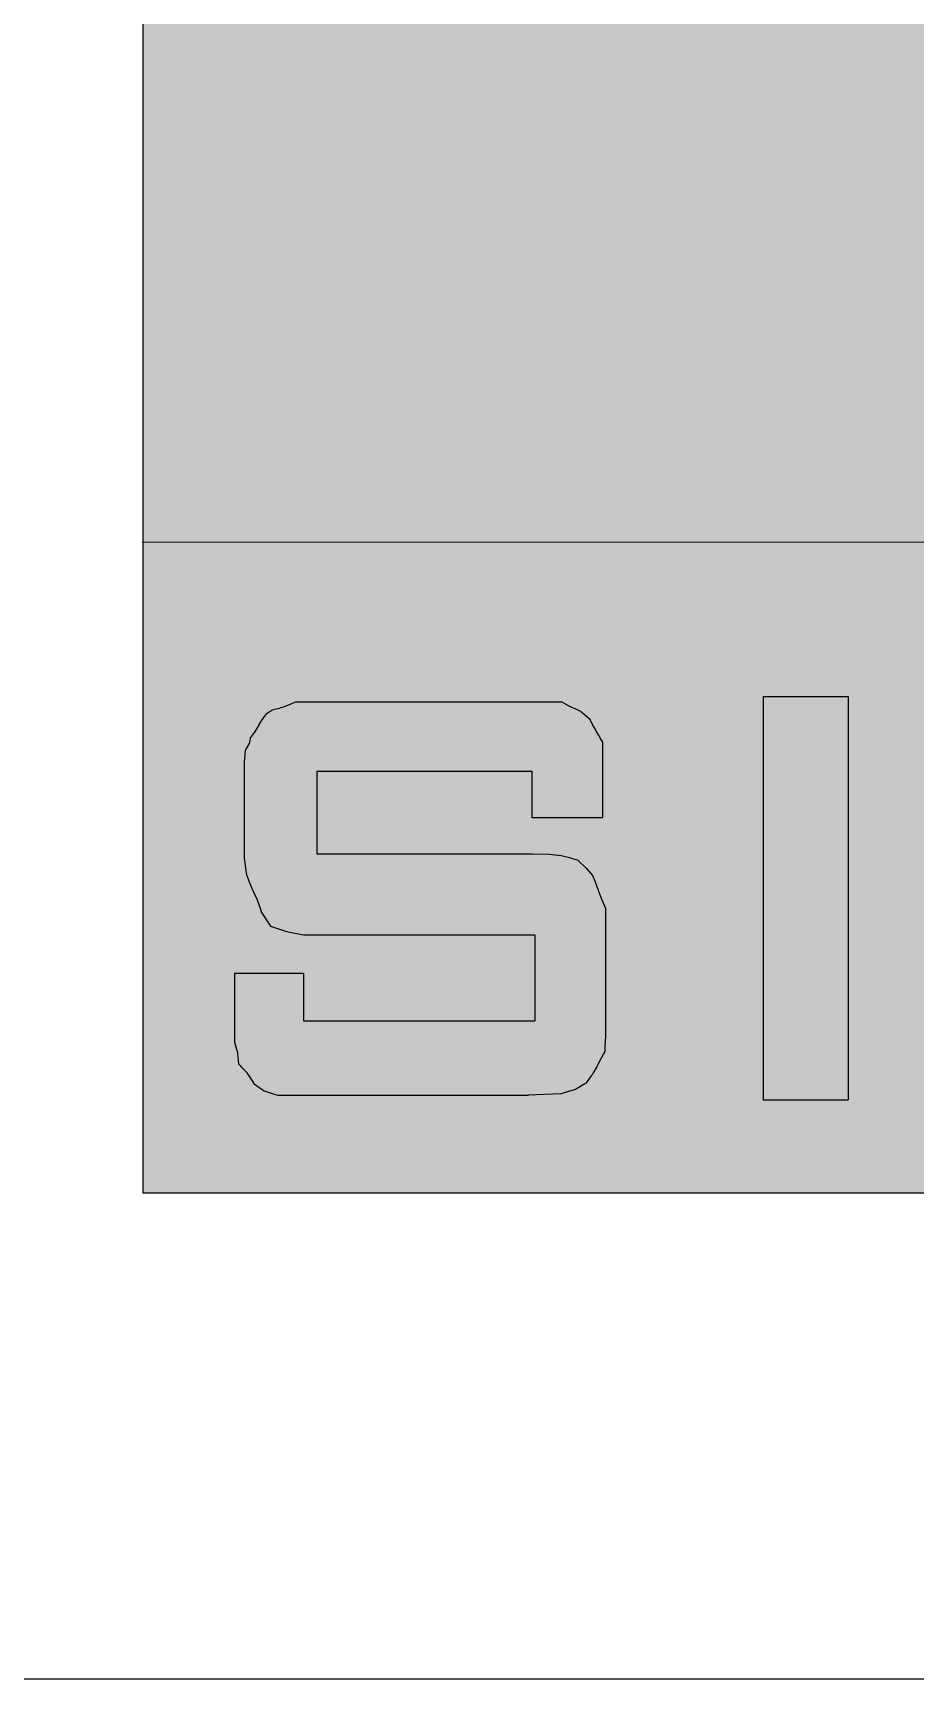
# Model space of a CAD drawing. Extents: x 0 to 420, y 0 to 297.
# Drawn here: x 283.44 to 290.57, y 0 to 13.31 of the extents above; entities that cross this region are included whole.
import ezdxf

# ---------------------------------------------------------------- set-up
doc = ezdxf.new("R2010")
doc.units = 0
doc.linetypes.add('CONTIN', pattern=[0])
doc.layers.get('0').update_dxf_attribs({"linetype": 'CONTIN'})
for name, color, linetype in [('1', 7, 'CONTIN'), ('2', 7, 'CONTIN'), ('22', 7, 'CONTIN')]:
    doc.layers.add(name, color=color, linetype=linetype)

# ---------------------------------------------------------------- blocks, each defined once
blk = doc.blocks.new('CZEBORDR')
at = {"layer": '22'}
blk.add_line((420, 0), (0, 0), dxfattribs=at)
blk = doc.blocks.new('LOGO')
at = {"color": 156, "linetype": 'CONTINUOUS'}
for p, q in [((-135.675, 13.674), (-135.675, 9.195)), ((-111.768, 9.195), (-135.675, 9.192)), ((-135.675, 9.192), (-135.675, 9.195)), ((-134.539, 7.86), (-134.559, 7.853)), ((-134.49, 7.879), (-134.539, 7.86)), ((-134.485, 7.881), (-134.49, 7.879)), ((-134.434, 7.901), (-134.485, 7.881)), ((-134.434, 7.901), (-132.286, 7.901)), ((-132.286, 7.901), (-132.248, 7.881)), ((-132.248, 7.881), (-132.245, 7.879)), ((-132.245, 7.879), (-132.208, 7.86)), ((-132.208, 7.86), (-132.192, 7.853)), ((-130.656, 7.946), (-129.969, 7.946)), ((-130.656, 7.946), (-130.656, 7.942)), ((-130.656, 7.942), (-130.656, 7.94)), ((-130.656, 7.94), (-130.656, 7.935)), ((-130.656, 7.935), (-130.656, 7.932)), ((-130.656, 7.932), (-130.656, 7.926)), ((-130.656, 7.926), (-130.656, 7.92)), ((-130.656, 7.92), (-130.656, 7.911)), ((-130.656, 7.911), (-130.656, 7.91)), ((-130.656, 7.91), (-130.656, 7.904)), ((-130.656, 7.904), (-130.656, 7.901)), ((-130.656, 7.901), (-130.656, 7.881)), ((-130.656, 7.881), (-130.656, 7.879)), ((-130.656, 7.879), (-130.656, 7.86)), ((-130.656, 7.86), (-130.656, 7.853)), ((-129.969, 7.946), (-129.969, 7.942)), ((-129.969, 7.942), (-129.969, 7.94)), ((-129.969, 7.94), (-129.969, 7.935)), ((-129.969, 7.935), (-129.969, 7.932)), ((-129.969, 7.932), (-129.969, 7.926)), ((-129.969, 7.926), (-129.969, 7.92)), ((-129.969, 7.92), (-129.969, 7.911)), ((-129.969, 7.911), (-129.969, 7.91)), ((-129.969, 7.91), (-129.969, 7.904)), ((-129.969, 7.904), (-129.969, 7.901)), ((-129.969, 7.901), (-129.969, 7.881)), ((-129.969, 7.881), (-129.969, 7.879)), ((-129.969, 7.879), (-129.969, 7.86)), ((-129.969, 7.86), (-129.969, 7.853)), ((-134.716, 7.75), (-134.735, 7.718)), ((-134.714, 7.753), (-134.716, 7.75)), ((-134.704, 7.767), (-134.714, 7.753)), ((-134.692, 7.783), (-134.704, 7.767)), ((-134.68, 7.799), (-134.692, 7.783)), ((-134.657, 7.815), (-134.68, 7.799)), ((-134.639, 7.827), (-134.657, 7.815)), ((-134.631, 7.833), (-134.639, 7.827)), ((-134.629, 7.834), (-134.631, 7.833)), ((-134.571, 7.848), (-134.629, 7.834)), ((-134.559, 7.853), (-134.571, 7.848)), ((-132.192, 7.853), (-132.181, 7.848)), ((-132.181, 7.848), (-132.15, 7.834)), ((-132.15, 7.834), (-132.147, 7.833)), ((-132.147, 7.833), (-132.135, 7.827)), ((-132.135, 7.827), (-132.12, 7.815)), ((-132.12, 7.815), (-132.102, 7.799)), ((-132.102, 7.799), (-132.082, 7.783)), ((-132.082, 7.783), (-132.063, 7.767)), ((-132.063, 7.767), (-132.056, 7.753)), ((-132.056, 7.753), (-132.054, 7.75)), ((-132.054, 7.75), (-132.038, 7.718)), ((-130.656, 7.853), (-130.656, 7.848)), ((-130.656, 7.848), (-130.656, 7.834)), ((-130.656, 7.834), (-130.656, 7.833)), ((-130.656, 7.833), (-130.656, 7.827)), ((-130.656, 7.827), (-130.656, 7.815)), ((-130.656, 7.815), (-130.656, 7.799)), ((-130.656, 7.799), (-130.656, 7.783)), ((-130.656, 7.783), (-130.656, 7.767)), ((-130.656, 7.767), (-130.656, 7.753)), ((-130.656, 7.753), (-130.656, 7.75)), ((-130.656, 7.75), (-130.656, 7.718)), ((-129.969, 7.853), (-129.969, 7.848)), ((-129.969, 7.848), (-129.969, 7.834)), ((-129.969, 7.834), (-129.969, 7.833)), ((-129.969, 7.833), (-129.969, 7.827)), ((-129.969, 7.827), (-129.969, 7.815)), ((-129.969, 7.815), (-129.969, 7.799)), ((-129.969, 7.799), (-129.969, 7.783)), ((-129.969, 7.783), (-129.969, 7.767)), ((-129.969, 7.767), (-129.969, 7.753)), ((-129.969, 7.753), (-129.969, 7.75)), ((-129.969, 7.75), (-129.969, 7.718)), ((-134.81, 7.591), (-134.812, 7.577)), ((-134.807, 7.607), (-134.81, 7.591)), ((-134.803, 7.614), (-134.807, 7.607)), ((-134.772, 7.658), (-134.803, 7.614)), ((-134.764, 7.671), (-134.772, 7.658)), ((-134.749, 7.693), (-134.764, 7.671)), ((-134.737, 7.713), (-134.749, 7.693)), ((-134.735, 7.718), (-134.737, 7.713)), ((-132.038, 7.718), (-132.036, 7.713)), ((-132.036, 7.713), (-132.024, 7.693)), ((-132.024, 7.693), (-132.011, 7.671)), ((-132.011, 7.671), (-132.004, 7.658)), ((-132.004, 7.658), (-131.978, 7.614)), ((-131.978, 7.614), (-131.974, 7.607)), ((-131.974, 7.607), (-131.965, 7.591)), ((-131.965, 7.591), (-131.957, 7.577)), ((-130.656, 7.718), (-130.656, 7.713)), ((-130.656, 7.713), (-130.656, 7.693)), ((-130.656, 7.693), (-130.656, 7.671)), ((-130.656, 7.671), (-130.656, 7.658)), ((-130.656, 7.658), (-130.656, 7.614)), ((-130.656, 7.614), (-130.656, 7.607)), ((-130.656, 7.607), (-130.656, 7.591)), ((-130.656, 7.591), (-130.656, 7.577)), ((-129.969, 7.718), (-129.969, 7.713)), ((-129.969, 7.713), (-129.969, 7.693)), ((-129.969, 7.693), (-129.969, 7.671)), ((-129.969, 7.671), (-129.969, 7.658)), ((-129.969, 7.658), (-129.969, 7.614)), ((-129.969, 7.614), (-129.969, 7.607)), ((-129.969, 7.607), (-129.969, 7.591)), ((-129.969, 7.591), (-129.969, 7.577)), ((-134.849, 7.476), (-134.852, 7.44)), ((-134.846, 7.508), (-134.849, 7.476)), ((-134.832, 7.533), (-134.846, 7.508)), ((-134.814, 7.566), (-134.832, 7.533)), ((-134.812, 7.577), (-134.814, 7.566)), ((-131.957, 7.577), (-131.957, 7.566)), ((-131.957, 7.566), (-131.957, 7.533)), ((-131.957, 7.533), (-131.957, 7.508)), ((-131.957, 7.508), (-131.957, 7.476)), ((-131.957, 7.476), (-131.957, 7.44)), ((-130.656, 7.577), (-130.656, 7.566)), ((-130.656, 7.566), (-130.656, 7.533)), ((-130.656, 7.533), (-130.656, 7.508)), ((-130.656, 7.508), (-130.656, 7.476)), ((-130.656, 7.476), (-130.656, 7.44)), ((-129.969, 7.577), (-129.969, 7.566)), ((-129.969, 7.566), (-129.969, 7.533)), ((-129.969, 7.533), (-129.969, 7.508)), ((-129.969, 7.508), (-129.969, 7.476)), ((-129.969, 7.476), (-129.969, 7.44)), ((-134.852, 7.44), (-134.854, 7.424)), ((-134.854, 7.424), (-134.854, 7.343)), ((-134.854, 7.343), (-134.854, 7.298)), ((-134.267, 7.343), (-132.528, 7.343)), ((-134.267, 7.343), (-134.267, 7.298)), ((-132.528, 7.343), (-132.528, 7.298)), ((-131.957, 7.44), (-131.957, 7.424)), ((-131.957, 7.424), (-131.957, 7.343)), ((-131.957, 7.343), (-131.957, 7.298)), ((-130.656, 7.44), (-130.656, 7.424)), ((-130.656, 7.424), (-130.656, 7.343)), ((-130.656, 7.343), (-130.656, 7.298)), ((-129.969, 7.44), (-129.969, 7.424)), ((-129.969, 7.424), (-129.969, 7.343)), ((-129.969, 7.343), (-129.969, 7.298)), ((-134.854, 7.298), (-134.854, 6.967)), ((-134.267, 7.298), (-134.267, 6.967)), ((-132.528, 7.298), (-132.528, 6.967)), ((-131.957, 7.298), (-131.957, 6.967)), ((-130.656, 7.298), (-130.656, 6.967)), ((-129.969, 7.298), (-129.969, 6.967)), ((-134.854, 6.967), (-134.854, 6.673)), ((-134.267, 6.967), (-134.267, 6.673)), ((-132.528, 6.967), (-131.957, 6.967)), ((-130.656, 6.967), (-130.656, 6.673)), ((-129.969, 6.967), (-129.969, 6.673)), ((-134.854, 6.673), (-134.854, 6.67)), ((-134.854, 6.67), (-134.854, 6.661)), ((-134.854, 6.661), (-134.854, 6.645)), ((-134.267, 6.673), (-132.522, 6.673)), ((-132.522, 6.673), (-132.388, 6.67)), ((-132.388, 6.67), (-132.29, 6.661)), ((-132.29, 6.661), (-132.234, 6.645)), ((-130.656, 6.673), (-130.656, 6.67)), ((-130.656, 6.67), (-130.656, 6.661)), ((-130.656, 6.661), (-130.656, 6.645)), ((-129.969, 6.673), (-129.969, 6.67)), ((-129.969, 6.67), (-129.969, 6.661)), ((-129.969, 6.661), (-129.969, 6.645)), ((-134.854, 6.645), (-134.854, 6.637)), ((-134.854, 6.637), (-134.852, 6.623)), ((-134.852, 6.623), (-134.844, 6.557)), ((-134.844, 6.557), (-134.839, 6.516)), ((-132.234, 6.645), (-132.206, 6.637)), ((-132.206, 6.637), (-132.156, 6.623)), ((-132.156, 6.623), (-132.089, 6.557)), ((-132.089, 6.557), (-132.052, 6.516)), ((-130.656, 6.645), (-130.656, 6.637)), ((-130.656, 6.637), (-130.656, 6.623)), ((-130.656, 6.623), (-130.656, 6.557)), ((-130.656, 6.557), (-130.656, 6.516)), ((-129.969, 6.645), (-129.969, 6.637)), ((-129.969, 6.637), (-129.969, 6.623)), ((-129.969, 6.623), (-129.969, 6.557)), ((-129.969, 6.557), (-129.969, 6.516)), ((-134.839, 6.516), (-134.833, 6.499)), ((-134.833, 6.499), (-134.808, 6.432)), ((-134.808, 6.432), (-134.802, 6.414)), ((-134.802, 6.414), (-134.787, 6.383)), ((-132.052, 6.516), (-132.037, 6.499)), ((-132.037, 6.499), (-132.011, 6.432)), ((-132.011, 6.432), (-132.004, 6.414)), ((-132.004, 6.414), (-131.992, 6.383)), ((-130.656, 6.516), (-130.656, 6.499)), ((-130.656, 6.499), (-130.656, 6.432)), ((-130.656, 6.432), (-130.656, 6.414)), ((-130.656, 6.414), (-130.656, 6.383)), ((-129.969, 6.516), (-129.969, 6.499)), ((-129.969, 6.499), (-129.969, 6.432)), ((-129.969, 6.432), (-129.969, 6.414)), ((-129.969, 6.414), (-129.969, 6.383)), ((-134.787, 6.383), (-134.782, 6.371)), ((-134.782, 6.371), (-134.749, 6.301)), ((-134.749, 6.301), (-134.726, 6.233)), ((-131.992, 6.383), (-131.988, 6.371)), ((-131.988, 6.371), (-131.96, 6.301)), ((-131.96, 6.301), (-131.932, 6.233)), ((-130.656, 6.383), (-130.656, 6.371)), ((-130.656, 6.371), (-130.656, 6.301)), ((-130.656, 6.301), (-130.656, 6.233)), ((-129.969, 6.383), (-129.969, 6.371)), ((-129.969, 6.371), (-129.969, 6.301)), ((-129.969, 6.301), (-129.969, 6.233)), ((-134.726, 6.233), (-134.715, 6.199)), ((-134.715, 6.199), (-134.642, 6.089)), ((-131.932, 6.233), (-131.932, 6.199)), ((-131.932, 6.199), (-131.932, 6.089)), ((-130.656, 6.233), (-130.656, 6.199)), ((-130.656, 6.199), (-130.656, 6.089)), ((-129.969, 6.233), (-129.969, 6.199)), ((-129.969, 6.199), (-129.969, 6.089)), ((-134.642, 6.089), (-134.511, 6.045)), ((-134.511, 6.045), (-134.375, 6.019)), ((-134.375, 6.019), (-134.27, 6.019)), ((-134.27, 6.019), (-132.502, 6.019)), ((-132.502, 6.019), (-132.502, 6.014)), ((-132.502, 6.014), (-132.502, 5.707)), ((-131.932, 6.089), (-131.932, 6.045)), ((-131.932, 6.045), (-131.932, 6.019)), ((-131.932, 6.019), (-131.932, 6.014)), ((-131.932, 6.014), (-131.932, 5.707)), ((-130.656, 6.089), (-130.656, 6.045)), ((-130.656, 6.045), (-130.656, 6.019)), ((-130.656, 6.019), (-130.656, 6.014)), ((-130.656, 6.014), (-130.656, 5.707)), ((-129.969, 6.089), (-129.969, 6.045)), ((-129.969, 6.045), (-129.969, 6.019)), ((-129.969, 6.019), (-129.969, 6.014)), ((-129.969, 6.014), (-129.969, 5.707)), ((-134.932, 5.707), (-134.375, 5.707)), ((-134.932, 5.707), (-134.932, 5.66)), ((-134.932, 5.66), (-134.932, 5.324)), ((-134.375, 5.707), (-134.375, 5.66)), ((-134.375, 5.66), (-134.375, 5.324)), ((-132.502, 5.707), (-132.502, 5.66)), ((-132.502, 5.66), (-132.502, 5.324)), ((-131.932, 5.707), (-131.932, 5.66)), ((-131.932, 5.66), (-131.932, 5.324)), ((-130.656, 5.707), (-130.656, 5.66)), ((-130.656, 5.66), (-130.656, 5.324)), ((-129.969, 5.707), (-129.969, 5.66)), ((-129.969, 5.66), (-129.969, 5.324)), ((-134.932, 5.324), (-134.932, 5.32)), ((-134.932, 5.32), (-134.932, 5.255)), ((-134.932, 5.255), (-134.932, 5.239)), ((-134.932, 5.239), (-134.932, 5.205)), ((-134.932, 5.205), (-134.932, 5.15)), ((-134.375, 5.324), (-132.502, 5.324)), ((-131.932, 5.205), (-131.935, 5.15)), ((-131.932, 5.324), (-131.932, 5.32)), ((-131.932, 5.32), (-131.932, 5.255)), ((-131.932, 5.255), (-131.932, 5.239)), ((-131.932, 5.239), (-131.932, 5.205)), ((-130.656, 5.324), (-130.656, 5.32)), ((-130.656, 5.32), (-130.656, 5.255)), ((-130.656, 5.255), (-130.656, 5.239)), ((-130.656, 5.239), (-130.656, 5.205)), ((-130.656, 5.205), (-130.656, 5.15)), ((-129.969, 5.324), (-129.969, 5.32)), ((-129.969, 5.32), (-129.969, 5.255)), ((-129.969, 5.255), (-129.969, 5.239)), ((-129.969, 5.239), (-129.969, 5.205)), ((-129.969, 5.205), (-129.969, 5.15)), ((-134.932, 5.15), (-134.921, 5.113)), ((-134.921, 5.113), (-134.91, 5.075)), ((-134.91, 5.075), (-134.909, 5.072)), ((-134.909, 5.072), (-134.909, 5.07)), ((-134.909, 5.07), (-134.908, 5.056)), ((-131.941, 5.07), (-131.948, 5.056)), ((-131.94, 5.072), (-131.941, 5.07)), ((-131.938, 5.075), (-131.94, 5.072)), ((-131.936, 5.113), (-131.938, 5.075)), ((-131.935, 5.15), (-131.936, 5.113)), ((-130.656, 5.15), (-130.656, 5.113)), ((-130.656, 5.113), (-130.656, 5.075)), ((-130.656, 5.075), (-130.656, 5.072)), ((-130.656, 5.072), (-130.656, 5.07)), ((-130.656, 5.07), (-130.656, 5.056)), ((-129.969, 5.15), (-129.969, 5.113)), ((-129.969, 5.113), (-129.969, 5.075)), ((-129.969, 5.075), (-129.969, 5.072)), ((-129.969, 5.072), (-129.969, 5.07)), ((-129.969, 5.07), (-129.969, 5.056)), ((-134.908, 5.056), (-134.9, 4.976)), ((-134.9, 4.976), (-134.89, 4.965)), ((-134.89, 4.965), (-134.885, 4.96)), ((-134.885, 4.96), (-134.878, 4.952)), ((-134.878, 4.952), (-134.831, 4.901)), ((-132.003, 4.952), (-132.032, 4.901)), ((-131.999, 4.96), (-132.003, 4.952)), ((-131.996, 4.965), (-131.999, 4.96)), ((-131.99, 4.976), (-131.996, 4.965)), ((-131.948, 5.056), (-131.99, 4.976)), ((-130.656, 5.056), (-130.656, 4.976)), ((-130.656, 4.976), (-130.656, 4.965)), ((-130.656, 4.965), (-130.656, 4.96)), ((-130.656, 4.96), (-130.656, 4.952)), ((-130.656, 4.952), (-130.656, 4.901)), ((-129.969, 5.056), (-129.969, 4.976)), ((-129.969, 4.976), (-129.969, 4.965)), ((-129.969, 4.965), (-129.969, 4.96)), ((-129.969, 4.96), (-129.969, 4.952)), ((-129.969, 4.952), (-129.969, 4.901)), ((-134.831, 4.901), (-134.829, 4.898)), ((-134.829, 4.898), (-134.821, 4.886)), ((-134.821, 4.886), (-134.816, 4.877)), ((-134.816, 4.877), (-134.78, 4.821)), ((-134.78, 4.821), (-134.779, 4.819)), ((-134.779, 4.819), (-134.776, 4.814)), ((-134.776, 4.814), (-134.774, 4.812)), ((-134.774, 4.812), (-134.71, 4.767)), ((-132.1, 4.812), (-132.173, 4.767)), ((-132.098, 4.814), (-132.1, 4.812)), ((-132.089, 4.819), (-132.098, 4.814)), ((-132.088, 4.821), (-132.089, 4.819)), ((-132.047, 4.877), (-132.088, 4.821)), ((-132.04, 4.886), (-132.047, 4.877)), ((-132.033, 4.898), (-132.04, 4.886)), ((-132.032, 4.901), (-132.033, 4.898)), ((-130.656, 4.901), (-130.656, 4.898)), ((-130.656, 4.898), (-130.656, 4.886)), ((-130.656, 4.886), (-130.656, 4.877)), ((-130.656, 4.877), (-130.656, 4.821)), ((-130.656, 4.821), (-130.656, 4.819)), ((-130.656, 4.819), (-130.656, 4.814)), ((-130.656, 4.814), (-130.656, 4.812)), ((-130.656, 4.812), (-130.656, 4.767)), ((-129.969, 4.901), (-129.969, 4.898)), ((-129.969, 4.898), (-129.969, 4.886)), ((-129.969, 4.886), (-129.969, 4.877)), ((-129.969, 4.877), (-129.969, 4.821)), ((-129.969, 4.821), (-129.969, 4.819)), ((-129.969, 4.819), (-129.969, 4.814)), ((-129.969, 4.814), (-129.969, 4.812)), ((-129.969, 4.812), (-129.969, 4.767)), ((-134.71, 4.767), (-134.699, 4.759)), ((-134.699, 4.759), (-134.694, 4.756)), ((-134.694, 4.756), (-134.635, 4.737)), ((-134.635, 4.737), (-134.619, 4.732)), ((-134.619, 4.732), (-134.581, 4.721)), ((-134.581, 4.721), (-134.404, 4.721)), ((-134.404, 4.721), (-132.554, 4.721)), ((-132.292, 4.732), (-132.554, 4.721)), ((-132.275, 4.737), (-132.292, 4.732)), ((-132.213, 4.756), (-132.275, 4.737)), ((-132.202, 4.759), (-132.213, 4.756)), ((-132.173, 4.767), (-132.202, 4.759)), ((-130.656, 4.767), (-130.656, 4.759)), ((-130.656, 4.759), (-130.656, 4.756)), ((-130.656, 4.756), (-130.656, 4.737)), ((-130.656, 4.737), (-130.656, 4.732)), ((-130.656, 4.732), (-130.656, 4.721)), ((-130.656, 4.721), (-130.656, 4.711)), ((-130.656, 4.711), (-130.656, 4.704)), ((-130.656, 4.704), (-130.656, 4.692)), ((-130.656, 4.692), (-130.656, 4.689)), ((-130.656, 4.689), (-130.656, 4.686)), ((-130.656, 4.686), (-130.656, 4.684)), ((-130.656, 4.684), (-129.969, 4.684)), ((-129.969, 4.767), (-129.969, 4.759)), ((-129.969, 4.759), (-129.969, 4.756)), ((-129.969, 4.756), (-129.969, 4.737)), ((-129.969, 4.737), (-129.969, 4.732)), ((-129.969, 4.732), (-129.969, 4.721)), ((-129.969, 4.721), (-129.969, 4.711)), ((-129.969, 4.711), (-129.969, 4.704)), ((-129.969, 4.704), (-129.969, 4.692)), ((-129.969, 4.692), (-129.969, 4.689)), ((-129.969, 4.689), (-129.969, 4.686)), ((-129.969, 4.686), (-129.969, 4.684))]:
    blk.add_line(p, q, dxfattribs=at)
at = {"color": 9, "linetype": 'CONTINUOUS'}
for p, q in [((-111.768, 9.195), (-135.675, 9.192)), ((-135.675, 9.192), (-135.675, 3.932)), ((-135.675, 3.932), (-111.768, 3.932))]:
    blk.add_line(p, q, dxfattribs=at)
at = {"linetype": 'CONTINUOUS'}
for p, q in [((0, 0), (-230.553, 0)), ((-109.256, 0), (-138.228, 0))]:
    blk.add_line(p, q, dxfattribs=at)
at = {"color": 156, "linetype": 'CONTINUOUS'}
for points in [[(-135.675, 13.674), (-135.675, 9.195), (-111.768, 9.195)], [(-134.539, 7.86), (-134.559, 7.853), (-132.192, 7.853)], [(-134.49, 7.879), (-134.539, 7.86), (-132.208, 7.86)], [(-134.485, 7.881), (-134.49, 7.879), (-132.245, 7.879)], [(-134.434, 7.901), (-134.485, 7.881), (-132.248, 7.881)], [(-134.434, 7.901), (-134.434, 7.901), (-132.286, 7.901)], [(-130.656, 7.946), (-130.656, 7.946), (-129.969, 7.946)], [(-130.656, 7.946), (-130.656, 7.942), (-129.969, 7.942)], [(-130.656, 7.942), (-130.656, 7.94), (-129.969, 7.94)], [(-130.656, 7.94), (-130.656, 7.935), (-129.969, 7.935)], [(-130.656, 7.935), (-130.656, 7.932), (-129.969, 7.932)], [(-130.656, 7.932), (-130.656, 7.926), (-129.969, 7.926)], [(-130.656, 7.926), (-130.656, 7.92), (-129.969, 7.92)], [(-130.656, 7.92), (-130.656, 7.911), (-129.969, 7.911)], [(-130.656, 7.911), (-130.656, 7.91), (-129.969, 7.91)], [(-130.656, 7.91), (-130.656, 7.904), (-129.969, 7.904)], [(-130.656, 7.904), (-130.656, 7.901), (-129.969, 7.901)], [(-130.656, 7.901), (-130.656, 7.881), (-129.969, 7.881)], [(-130.656, 7.881), (-130.656, 7.879), (-129.969, 7.879)], [(-130.656, 7.879), (-130.656, 7.86), (-129.969, 7.86)], [(-130.656, 7.86), (-130.656, 7.853), (-129.969, 7.853)], [(-134.716, 7.75), (-134.735, 7.718), (-132.038, 7.718)], [(-134.714, 7.753), (-134.716, 7.75), (-132.054, 7.75)], [(-134.704, 7.767), (-134.714, 7.753), (-132.056, 7.753)], [(-134.692, 7.783), (-134.704, 7.767), (-132.063, 7.767)], [(-134.68, 7.799), (-134.692, 7.783), (-132.082, 7.783)], [(-134.657, 7.815), (-134.68, 7.799), (-132.102, 7.799)], [(-134.639, 7.827), (-134.657, 7.815), (-132.12, 7.815)], [(-134.631, 7.833), (-134.639, 7.827), (-132.135, 7.827)], [(-134.629, 7.834), (-134.631, 7.833), (-132.147, 7.833)], [(-134.571, 7.848), (-134.629, 7.834), (-132.15, 7.834)], [(-134.559, 7.853), (-134.571, 7.848), (-132.181, 7.848)], [(-130.656, 7.853), (-130.656, 7.848), (-129.969, 7.848)], [(-130.656, 7.848), (-130.656, 7.834), (-129.969, 7.834)], [(-130.656, 7.834), (-130.656, 7.833), (-129.969, 7.833)], [(-130.656, 7.833), (-130.656, 7.827), (-129.969, 7.827)], [(-130.656, 7.827), (-130.656, 7.815), (-129.969, 7.815)], [(-130.656, 7.815), (-130.656, 7.799), (-129.969, 7.799)], [(-130.656, 7.799), (-130.656, 7.783), (-129.969, 7.783)], [(-130.656, 7.783), (-130.656, 7.767), (-129.969, 7.767)], [(-130.656, 7.767), (-130.656, 7.753), (-129.969, 7.753)], [(-130.656, 7.753), (-130.656, 7.75), (-129.969, 7.75)], [(-130.656, 7.75), (-130.656, 7.718), (-129.969, 7.718)], [(-134.81, 7.591), (-134.812, 7.577), (-131.957, 7.577)], [(-134.807, 7.607), (-134.81, 7.591), (-131.965, 7.591)], [(-134.803, 7.614), (-134.807, 7.607), (-131.974, 7.607)], [(-134.772, 7.658), (-134.803, 7.614), (-131.978, 7.614)], [(-134.764, 7.671), (-134.772, 7.658), (-132.004, 7.658)], [(-134.749, 7.693), (-134.764, 7.671), (-132.011, 7.671)], [(-134.737, 7.713), (-134.749, 7.693), (-132.024, 7.693)], [(-134.735, 7.718), (-134.737, 7.713), (-132.036, 7.713)], [(-130.656, 7.718), (-130.656, 7.713), (-129.969, 7.713)], [(-130.656, 7.713), (-130.656, 7.693), (-129.969, 7.693)], [(-130.656, 7.693), (-130.656, 7.671), (-129.969, 7.671)], [(-130.656, 7.671), (-130.656, 7.658), (-129.969, 7.658)], [(-130.656, 7.658), (-130.656, 7.614), (-129.969, 7.614)], [(-130.656, 7.614), (-130.656, 7.607), (-129.969, 7.607)], [(-130.656, 7.607), (-130.656, 7.591), (-129.969, 7.591)], [(-130.656, 7.591), (-130.656, 7.577), (-129.969, 7.577)], [(-134.849, 7.476), (-134.852, 7.44), (-131.957, 7.44)], [(-134.846, 7.508), (-134.849, 7.476), (-131.957, 7.476)], [(-134.832, 7.533), (-134.846, 7.508), (-131.957, 7.508)], [(-134.814, 7.566), (-134.832, 7.533), (-131.957, 7.533)], [(-134.812, 7.577), (-134.814, 7.566), (-131.957, 7.566)], [(-130.656, 7.577), (-130.656, 7.566), (-129.969, 7.566)], [(-130.656, 7.566), (-130.656, 7.533), (-129.969, 7.533)], [(-130.656, 7.533), (-130.656, 7.508), (-129.969, 7.508)], [(-130.656, 7.508), (-130.656, 7.476), (-129.969, 7.476)], [(-130.656, 7.476), (-130.656, 7.44), (-129.969, 7.44)], [(-134.852, 7.44), (-134.854, 7.424), (-131.957, 7.424)], [(-134.854, 7.424), (-134.854, 7.343), (-131.957, 7.343)], [(-134.854, 7.343), (-134.854, 7.298), (-134.267, 7.298)], [(-134.267, 7.343), (-134.267, 7.343), (-132.528, 7.343)], [(-132.528, 7.343), (-132.528, 7.298), (-131.957, 7.298)], [(-130.656, 7.44), (-130.656, 7.424), (-129.969, 7.424)], [(-130.656, 7.424), (-130.656, 7.343), (-129.969, 7.343)], [(-130.656, 7.343), (-130.656, 7.298), (-129.969, 7.298)], [(-134.854, 7.298), (-134.854, 6.967), (-134.267, 6.967)], [(-132.528, 7.298), (-132.528, 6.967), (-131.957, 6.967)], [(-130.656, 7.298), (-130.656, 6.967), (-129.969, 6.967)], [(-134.854, 6.967), (-134.854, 6.673), (-134.267, 6.673)], [(-132.528, 6.967), (-132.528, 6.967), (-131.957, 6.967)], [(-130.656, 6.967), (-130.656, 6.673), (-129.969, 6.673)], [(-134.854, 6.673), (-134.854, 6.67), (-132.388, 6.67)], [(-134.854, 6.67), (-134.854, 6.661), (-132.29, 6.661)], [(-134.854, 6.661), (-134.854, 6.645), (-132.234, 6.645)], [(-134.267, 6.673), (-134.267, 6.673), (-132.522, 6.673)], [(-130.656, 6.673), (-130.656, 6.67), (-129.969, 6.67)], [(-130.656, 6.67), (-130.656, 6.661), (-129.969, 6.661)], [(-130.656, 6.661), (-130.656, 6.645), (-129.969, 6.645)], [(-134.854, 6.645), (-134.854, 6.637), (-132.206, 6.637)], [(-134.854, 6.637), (-134.852, 6.623), (-132.156, 6.623)], [(-134.852, 6.623), (-134.844, 6.557), (-132.089, 6.557)], [(-134.844, 6.557), (-134.839, 6.516), (-132.052, 6.516)], [(-130.656, 6.645), (-130.656, 6.637), (-129.969, 6.637)], [(-130.656, 6.637), (-130.656, 6.623), (-129.969, 6.623)], [(-130.656, 6.623), (-130.656, 6.557), (-129.969, 6.557)], [(-130.656, 6.557), (-130.656, 6.516), (-129.969, 6.516)], [(-134.839, 6.516), (-134.833, 6.499), (-132.037, 6.499)], [(-134.833, 6.499), (-134.808, 6.432), (-132.011, 6.432)], [(-134.808, 6.432), (-134.802, 6.414), (-132.004, 6.414)], [(-134.802, 6.414), (-134.787, 6.383), (-131.992, 6.383)], [(-130.656, 6.516), (-130.656, 6.499), (-129.969, 6.499)], [(-130.656, 6.499), (-130.656, 6.432), (-129.969, 6.432)], [(-130.656, 6.432), (-130.656, 6.414), (-129.969, 6.414)], [(-130.656, 6.414), (-130.656, 6.383), (-129.969, 6.383)], [(-134.787, 6.383), (-134.782, 6.371), (-131.988, 6.371)], [(-134.782, 6.371), (-134.749, 6.301), (-131.96, 6.301)], [(-134.749, 6.301), (-134.726, 6.233), (-131.932, 6.233)], [(-130.656, 6.383), (-130.656, 6.371), (-129.969, 6.371)], [(-130.656, 6.371), (-130.656, 6.301), (-129.969, 6.301)], [(-130.656, 6.301), (-130.656, 6.233), (-129.969, 6.233)], [(-134.726, 6.233), (-134.715, 6.199), (-131.932, 6.199)], [(-134.715, 6.199), (-134.642, 6.089), (-131.932, 6.089)], [(-130.656, 6.233), (-130.656, 6.199), (-129.969, 6.199)], [(-130.656, 6.199), (-130.656, 6.089), (-129.969, 6.089)], [(-134.642, 6.089), (-134.511, 6.045), (-131.932, 6.045)], [(-134.511, 6.045), (-134.375, 6.019), (-131.932, 6.019)], [(-134.375, 6.019), (-134.375, 6.019), (-134.27, 6.019)], [(-134.27, 6.019), (-134.27, 6.019), (-132.502, 6.019)], [(-132.502, 6.019), (-132.502, 6.014), (-131.932, 6.014)], [(-132.502, 6.014), (-132.502, 5.707), (-131.932, 5.707)], [(-130.656, 6.089), (-130.656, 6.045), (-129.969, 6.045)], [(-130.656, 6.045), (-130.656, 6.019), (-129.969, 6.019)], [(-130.656, 6.019), (-130.656, 6.014), (-129.969, 6.014)], [(-130.656, 6.014), (-130.656, 5.707), (-129.969, 5.707)], [(-134.932, 5.707), (-134.932, 5.707), (-134.375, 5.707)], [(-134.932, 5.707), (-134.932, 5.66), (-134.375, 5.66)], [(-134.932, 5.66), (-134.932, 5.324), (-134.375, 5.324)], [(-132.502, 5.707), (-132.502, 5.66), (-131.932, 5.66)], [(-132.502, 5.66), (-132.502, 5.324), (-131.932, 5.324)], [(-130.656, 5.707), (-130.656, 5.66), (-129.969, 5.66)], [(-130.656, 5.66), (-130.656, 5.324), (-129.969, 5.324)], [(-134.932, 5.324), (-134.932, 5.32), (-131.932, 5.32)], [(-134.932, 5.32), (-134.932, 5.255), (-131.932, 5.255)], [(-134.932, 5.255), (-134.932, 5.239), (-131.932, 5.239)], [(-134.932, 5.239), (-134.932, 5.205), (-131.932, 5.205)], [(-134.932, 5.205), (-134.932, 5.15), (-131.935, 5.15)], [(-134.375, 5.324), (-134.375, 5.324), (-132.502, 5.324)], [(-130.656, 5.324), (-130.656, 5.32), (-129.969, 5.32)], [(-130.656, 5.32), (-130.656, 5.255), (-129.969, 5.255)], [(-130.656, 5.255), (-130.656, 5.239), (-129.969, 5.239)], [(-130.656, 5.239), (-130.656, 5.205), (-129.969, 5.205)], [(-130.656, 5.205), (-130.656, 5.15), (-129.969, 5.15)], [(-134.932, 5.15), (-134.921, 5.113), (-131.936, 5.113)], [(-134.921, 5.113), (-134.91, 5.075), (-131.938, 5.075)], [(-134.91, 5.075), (-134.909, 5.072), (-131.94, 5.072)], [(-134.909, 5.072), (-134.909, 5.07), (-131.941, 5.07)], [(-134.909, 5.07), (-134.908, 5.056), (-131.948, 5.056)], [(-130.656, 5.15), (-130.656, 5.113), (-129.969, 5.113)], [(-130.656, 5.113), (-130.656, 5.075), (-129.969, 5.075)], [(-130.656, 5.075), (-130.656, 5.072), (-129.969, 5.072)], [(-130.656, 5.072), (-130.656, 5.07), (-129.969, 5.07)], [(-130.656, 5.07), (-130.656, 5.056), (-129.969, 5.056)], [(-134.908, 5.056), (-134.9, 4.976), (-131.99, 4.976)], [(-134.9, 4.976), (-134.89, 4.965), (-131.996, 4.965)], [(-134.89, 4.965), (-134.885, 4.96), (-131.999, 4.96)], [(-134.885, 4.96), (-134.878, 4.952), (-132.003, 4.952)], [(-134.878, 4.952), (-134.831, 4.901), (-132.032, 4.901)], [(-130.656, 5.056), (-130.656, 4.976), (-129.969, 4.976)], [(-130.656, 4.976), (-130.656, 4.965), (-129.969, 4.965)], [(-130.656, 4.965), (-130.656, 4.96), (-129.969, 4.96)], [(-130.656, 4.96), (-130.656, 4.952), (-129.969, 4.952)], [(-130.656, 4.952), (-130.656, 4.901), (-129.969, 4.901)], [(-134.831, 4.901), (-134.829, 4.898), (-132.033, 4.898)], [(-134.829, 4.898), (-134.821, 4.886), (-132.04, 4.886)], [(-134.821, 4.886), (-134.816, 4.877), (-132.047, 4.877)], [(-134.816, 4.877), (-134.78, 4.821), (-132.088, 4.821)], [(-134.78, 4.821), (-134.779, 4.819), (-132.089, 4.819)], [(-134.779, 4.819), (-134.776, 4.814), (-132.098, 4.814)], [(-134.776, 4.814), (-134.774, 4.812), (-132.1, 4.812)], [(-134.774, 4.812), (-134.71, 4.767), (-132.173, 4.767)], [(-130.656, 4.901), (-130.656, 4.898), (-129.969, 4.898)], [(-130.656, 4.898), (-130.656, 4.886), (-129.969, 4.886)], [(-130.656, 4.886), (-130.656, 4.877), (-129.969, 4.877)], [(-130.656, 4.877), (-130.656, 4.821), (-129.969, 4.821)], [(-130.656, 4.821), (-130.656, 4.819), (-129.969, 4.819)], [(-130.656, 4.819), (-130.656, 4.814), (-129.969, 4.814)], [(-130.656, 4.814), (-130.656, 4.812), (-129.969, 4.812)], [(-130.656, 4.812), (-130.656, 4.767), (-129.969, 4.767)], [(-134.71, 4.767), (-134.699, 4.759), (-132.202, 4.759)], [(-134.699, 4.759), (-134.694, 4.756), (-132.213, 4.756)], [(-134.694, 4.756), (-134.635, 4.737), (-132.275, 4.737)], [(-134.635, 4.737), (-134.619, 4.732), (-132.292, 4.732)], [(-134.619, 4.732), (-134.581, 4.721), (-132.554, 4.721)], [(-134.581, 4.721), (-134.581, 4.721), (-134.404, 4.721)], [(-134.404, 4.721), (-134.404, 4.721), (-132.554, 4.721)], [(-130.656, 4.767), (-130.656, 4.759), (-129.969, 4.759)], [(-130.656, 4.759), (-130.656, 4.756), (-129.969, 4.756)], [(-130.656, 4.756), (-130.656, 4.737), (-129.969, 4.737)], [(-130.656, 4.737), (-130.656, 4.732), (-129.969, 4.732)], [(-130.656, 4.732), (-130.656, 4.721), (-129.969, 4.721)], [(-130.656, 4.721), (-130.656, 4.711), (-129.969, 4.711)], [(-130.656, 4.711), (-130.656, 4.704), (-129.969, 4.704)], [(-130.656, 4.704), (-130.656, 4.692), (-129.969, 4.692)], [(-130.656, 4.692), (-130.656, 4.689), (-129.969, 4.689)], [(-130.656, 4.689), (-130.656, 4.686), (-129.969, 4.686)], [(-130.656, 4.686), (-130.656, 4.684), (-129.969, 4.684)], [(-130.656, 4.684), (-130.656, 4.684), (-129.969, 4.684)]]:
    blk.add_solid(points, dxfattribs=at)
at = {"color": 156, "linetype": 'CONTINUOUS', "extrusion": (0, 0, -1)}
for points in [[(135.675, 13.674), (111.768, 13.674), (111.768, 9.195)], [(135.675, 9.195), (111.768, 9.195), (135.675, 9.192)], [(134.539, 7.86), (132.208, 7.86), (132.192, 7.853)], [(134.49, 7.879), (132.245, 7.879), (132.208, 7.86)], [(134.485, 7.881), (132.248, 7.881), (132.245, 7.879)], [(134.434, 7.901), (132.286, 7.901), (132.248, 7.881)], [(130.656, 7.946), (129.969, 7.946), (129.969, 7.942)], [(130.656, 7.942), (129.969, 7.942), (129.969, 7.94)], [(130.656, 7.94), (129.969, 7.94), (129.969, 7.935)], [(130.656, 7.935), (129.969, 7.935), (129.969, 7.932)], [(130.656, 7.932), (129.969, 7.932), (129.969, 7.926)], [(130.656, 7.926), (129.969, 7.926), (129.969, 7.92)], [(130.656, 7.92), (129.969, 7.92), (129.969, 7.911)], [(130.656, 7.911), (129.969, 7.911), (129.969, 7.91)], [(130.656, 7.91), (129.969, 7.91), (129.969, 7.904)], [(130.656, 7.904), (129.969, 7.904), (129.969, 7.901)], [(130.656, 7.901), (129.969, 7.901), (129.969, 7.881)], [(130.656, 7.881), (129.969, 7.881), (129.969, 7.879)], [(130.656, 7.879), (129.969, 7.879), (129.969, 7.86)], [(130.656, 7.86), (129.969, 7.86), (129.969, 7.853)], [(134.716, 7.75), (132.054, 7.75), (132.038, 7.718)], [(134.714, 7.753), (132.056, 7.753), (132.054, 7.75)], [(134.704, 7.767), (132.063, 7.767), (132.056, 7.753)], [(134.692, 7.783), (132.082, 7.783), (132.063, 7.767)], [(134.68, 7.799), (132.102, 7.799), (132.082, 7.783)], [(134.657, 7.815), (132.12, 7.815), (132.102, 7.799)], [(134.639, 7.827), (132.135, 7.827), (132.12, 7.815)], [(134.631, 7.833), (132.147, 7.833), (132.135, 7.827)], [(134.629, 7.834), (132.15, 7.834), (132.147, 7.833)], [(134.571, 7.848), (132.181, 7.848), (132.15, 7.834)], [(134.559, 7.853), (132.192, 7.853), (132.181, 7.848)], [(130.656, 7.853), (129.969, 7.853), (129.969, 7.848)], [(130.656, 7.848), (129.969, 7.848), (129.969, 7.834)], [(130.656, 7.834), (129.969, 7.834), (129.969, 7.833)], [(130.656, 7.833), (129.969, 7.833), (129.969, 7.827)], [(130.656, 7.827), (129.969, 7.827), (129.969, 7.815)], [(130.656, 7.815), (129.969, 7.815), (129.969, 7.799)], [(130.656, 7.799), (129.969, 7.799), (129.969, 7.783)], [(130.656, 7.783), (129.969, 7.783), (129.969, 7.767)], [(130.656, 7.767), (129.969, 7.767), (129.969, 7.753)], [(130.656, 7.753), (129.969, 7.753), (129.969, 7.75)], [(130.656, 7.75), (129.969, 7.75), (129.969, 7.718)], [(134.81, 7.591), (131.965, 7.591), (131.957, 7.577)], [(134.807, 7.607), (131.974, 7.607), (131.965, 7.591)], [(134.803, 7.614), (131.978, 7.614), (131.974, 7.607)], [(134.772, 7.658), (132.004, 7.658), (131.978, 7.614)], [(134.764, 7.671), (132.011, 7.671), (132.004, 7.658)], [(134.749, 7.693), (132.024, 7.693), (132.011, 7.671)], [(134.737, 7.713), (132.036, 7.713), (132.024, 7.693)], [(134.735, 7.718), (132.038, 7.718), (132.036, 7.713)], [(130.656, 7.718), (129.969, 7.718), (129.969, 7.713)], [(130.656, 7.713), (129.969, 7.713), (129.969, 7.693)], [(130.656, 7.693), (129.969, 7.693), (129.969, 7.671)], [(130.656, 7.671), (129.969, 7.671), (129.969, 7.658)], [(130.656, 7.658), (129.969, 7.658), (129.969, 7.614)], [(130.656, 7.614), (129.969, 7.614), (129.969, 7.607)], [(130.656, 7.607), (129.969, 7.607), (129.969, 7.591)], [(130.656, 7.591), (129.969, 7.591), (129.969, 7.577)], [(134.849, 7.476), (131.957, 7.476), (131.957, 7.44)], [(134.846, 7.508), (131.957, 7.508), (131.957, 7.476)], [(134.832, 7.533), (131.957, 7.533), (131.957, 7.508)], [(134.814, 7.566), (131.957, 7.566), (131.957, 7.533)], [(134.812, 7.577), (131.957, 7.577), (131.957, 7.566)], [(130.656, 7.577), (129.969, 7.577), (129.969, 7.566)], [(130.656, 7.566), (129.969, 7.566), (129.969, 7.533)], [(130.656, 7.533), (129.969, 7.533), (129.969, 7.508)], [(130.656, 7.508), (129.969, 7.508), (129.969, 7.476)], [(130.656, 7.476), (129.969, 7.476), (129.969, 7.44)], [(134.854, 7.424), (131.957, 7.424), (131.957, 7.343)], [(134.854, 7.343), (134.267, 7.343), (134.267, 7.298)], [(134.852, 7.44), (131.957, 7.44), (131.957, 7.424)], [(132.528, 7.343), (131.957, 7.343), (131.957, 7.298)], [(130.656, 7.44), (129.969, 7.44), (129.969, 7.424)], [(130.656, 7.424), (129.969, 7.424), (129.969, 7.343)], [(130.656, 7.343), (129.969, 7.343), (129.969, 7.298)], [(134.854, 7.298), (134.267, 7.298), (134.267, 6.967)], [(132.528, 7.298), (131.957, 7.298), (131.957, 6.967)], [(130.656, 7.298), (129.969, 7.298), (129.969, 6.967)], [(134.854, 6.967), (134.267, 6.967), (134.267, 6.673)], [(130.656, 6.967), (129.969, 6.967), (129.969, 6.673)], [(134.854, 6.673), (132.522, 6.673), (132.388, 6.67)], [(134.854, 6.67), (132.388, 6.67), (132.29, 6.661)], [(134.854, 6.661), (132.29, 6.661), (132.234, 6.645)], [(130.656, 6.673), (129.969, 6.673), (129.969, 6.67)], [(130.656, 6.67), (129.969, 6.67), (129.969, 6.661)], [(130.656, 6.661), (129.969, 6.661), (129.969, 6.645)], [(134.854, 6.645), (132.234, 6.645), (132.206, 6.637)], [(134.854, 6.637), (132.206, 6.637), (132.156, 6.623)], [(134.852, 6.623), (132.156, 6.623), (132.089, 6.557)], [(134.844, 6.557), (132.089, 6.557), (132.052, 6.516)], [(130.656, 6.645), (129.969, 6.645), (129.969, 6.637)], [(130.656, 6.637), (129.969, 6.637), (129.969, 6.623)], [(130.656, 6.623), (129.969, 6.623), (129.969, 6.557)], [(130.656, 6.557), (129.969, 6.557), (129.969, 6.516)], [(134.839, 6.516), (132.052, 6.516), (132.037, 6.499)], [(134.833, 6.499), (132.037, 6.499), (132.011, 6.432)], [(134.808, 6.432), (132.011, 6.432), (132.004, 6.414)], [(134.802, 6.414), (132.004, 6.414), (131.992, 6.383)], [(130.656, 6.516), (129.969, 6.516), (129.969, 6.499)], [(130.656, 6.499), (129.969, 6.499), (129.969, 6.432)], [(130.656, 6.432), (129.969, 6.432), (129.969, 6.414)], [(130.656, 6.414), (129.969, 6.414), (129.969, 6.383)], [(134.787, 6.383), (131.992, 6.383), (131.988, 6.371)], [(134.782, 6.371), (131.988, 6.371), (131.96, 6.301)], [(134.749, 6.301), (131.96, 6.301), (131.932, 6.233)], [(130.656, 6.383), (129.969, 6.383), (129.969, 6.371)], [(130.656, 6.371), (129.969, 6.371), (129.969, 6.301)], [(130.656, 6.301), (129.969, 6.301), (129.969, 6.233)], [(134.726, 6.233), (131.932, 6.233), (131.932, 6.199)], [(134.715, 6.199), (131.932, 6.199), (131.932, 6.089)], [(130.656, 6.233), (129.969, 6.233), (129.969, 6.199)], [(130.656, 6.199), (129.969, 6.199), (129.969, 6.089)], [(134.642, 6.089), (131.932, 6.089), (131.932, 6.045)], [(134.511, 6.045), (131.932, 6.045), (131.932, 6.019)], [(132.502, 6.019), (131.932, 6.019), (131.932, 6.014)], [(132.502, 6.014), (131.932, 6.014), (131.932, 5.707)], [(130.656, 6.089), (129.969, 6.089), (129.969, 6.045)], [(130.656, 6.045), (129.969, 6.045), (129.969, 6.019)], [(130.656, 6.019), (129.969, 6.019), (129.969, 6.014)], [(130.656, 6.014), (129.969, 6.014), (129.969, 5.707)], [(134.932, 5.707), (134.375, 5.707), (134.375, 5.66)], [(134.932, 5.66), (134.375, 5.66), (134.375, 5.324)], [(132.502, 5.707), (131.932, 5.707), (131.932, 5.66)], [(132.502, 5.66), (131.932, 5.66), (131.932, 5.324)], [(130.656, 5.707), (129.969, 5.707), (129.969, 5.66)], [(130.656, 5.66), (129.969, 5.66), (129.969, 5.324)], [(134.932, 5.324), (131.932, 5.324), (131.932, 5.32)], [(134.932, 5.32), (131.932, 5.32), (131.932, 5.255)], [(134.932, 5.255), (131.932, 5.255), (131.932, 5.239)], [(134.932, 5.239), (131.932, 5.239), (131.932, 5.205)], [(134.932, 5.205), (131.932, 5.205), (131.935, 5.15)], [(130.656, 5.324), (129.969, 5.324), (129.969, 5.32)], [(130.656, 5.32), (129.969, 5.32), (129.969, 5.255)], [(130.656, 5.255), (129.969, 5.255), (129.969, 5.239)], [(130.656, 5.239), (129.969, 5.239), (129.969, 5.205)], [(130.656, 5.205), (129.969, 5.205), (129.969, 5.15)], [(134.932, 5.15), (131.935, 5.15), (131.936, 5.113)], [(134.921, 5.113), (131.936, 5.113), (131.938, 5.075)], [(134.91, 5.075), (131.938, 5.075), (131.94, 5.072)], [(134.909, 5.072), (131.94, 5.072), (131.941, 5.07)], [(134.909, 5.07), (131.941, 5.07), (131.948, 5.056)], [(130.656, 5.15), (129.969, 5.15), (129.969, 5.113)], [(130.656, 5.113), (129.969, 5.113), (129.969, 5.075)], [(130.656, 5.075), (129.969, 5.075), (129.969, 5.072)], [(130.656, 5.072), (129.969, 5.072), (129.969, 5.07)], [(130.656, 5.07), (129.969, 5.07), (129.969, 5.056)], [(134.908, 5.056), (131.948, 5.056), (131.99, 4.976)], [(134.9, 4.976), (131.99, 4.976), (131.996, 4.965)], [(134.89, 4.965), (131.996, 4.965), (131.999, 4.96)], [(134.885, 4.96), (131.999, 4.96), (132.003, 4.952)], [(134.878, 4.952), (132.003, 4.952), (132.032, 4.901)], [(130.656, 5.056), (129.969, 5.056), (129.969, 4.976)], [(130.656, 4.976), (129.969, 4.976), (129.969, 4.965)], [(130.656, 4.965), (129.969, 4.965), (129.969, 4.96)], [(130.656, 4.96), (129.969, 4.96), (129.969, 4.952)], [(130.656, 4.952), (129.969, 4.952), (129.969, 4.901)], [(134.831, 4.901), (132.032, 4.901), (132.033, 4.898)], [(134.829, 4.898), (132.033, 4.898), (132.04, 4.886)], [(134.821, 4.886), (132.04, 4.886), (132.047, 4.877)], [(134.816, 4.877), (132.047, 4.877), (132.088, 4.821)], [(134.78, 4.821), (132.088, 4.821), (132.089, 4.819)], [(134.779, 4.819), (132.089, 4.819), (132.098, 4.814)], [(134.776, 4.814), (132.098, 4.814), (132.1, 4.812)], [(134.774, 4.812), (132.1, 4.812), (132.173, 4.767)], [(130.656, 4.901), (129.969, 4.901), (129.969, 4.898)], [(130.656, 4.898), (129.969, 4.898), (129.969, 4.886)], [(130.656, 4.886), (129.969, 4.886), (129.969, 4.877)], [(130.656, 4.877), (129.969, 4.877), (129.969, 4.821)], [(130.656, 4.821), (129.969, 4.821), (129.969, 4.819)], [(130.656, 4.819), (129.969, 4.819), (129.969, 4.814)], [(130.656, 4.814), (129.969, 4.814), (129.969, 4.812)], [(130.656, 4.812), (129.969, 4.812), (129.969, 4.767)], [(134.71, 4.767), (132.173, 4.767), (132.202, 4.759)], [(134.699, 4.759), (132.202, 4.759), (132.213, 4.756)], [(134.694, 4.756), (132.213, 4.756), (132.275, 4.737)], [(134.635, 4.737), (132.275, 4.737), (132.292, 4.732)], [(134.619, 4.732), (132.292, 4.732), (132.554, 4.721)], [(130.656, 4.767), (129.969, 4.767), (129.969, 4.759)], [(130.656, 4.759), (129.969, 4.759), (129.969, 4.756)], [(130.656, 4.756), (129.969, 4.756), (129.969, 4.737)], [(130.656, 4.737), (129.969, 4.737), (129.969, 4.732)], [(130.656, 4.732), (129.969, 4.732), (129.969, 4.721)], [(130.656, 4.721), (129.969, 4.721), (129.969, 4.711)], [(130.656, 4.711), (129.969, 4.711), (129.969, 4.704)], [(130.656, 4.704), (129.969, 4.704), (129.969, 4.692)], [(130.656, 4.692), (129.969, 4.692), (129.969, 4.689)], [(130.656, 4.689), (129.969, 4.689), (129.969, 4.686)], [(130.656, 4.686), (129.969, 4.686), (129.969, 4.684)]]:
    blk.add_solid(points, dxfattribs=at)
at = {"color": 9, "linetype": 'CONTINUOUS'}
for points in [[(-111.768, 9.195), (-135.675, 9.192), (-111.768, 9.192)], [(-135.675, 9.192), (-135.675, 3.932), (-111.768, 3.932)], [(-135.675, 3.932), (-135.675, 3.932), (-111.768, 3.932)]]:
    blk.add_solid(points, dxfattribs=at)
at = {"color": 9, "linetype": 'CONTINUOUS', "extrusion": (0, 0, -1)}
blk.add_solid([(135.675, 9.192), (111.768, 9.192), (111.768, 3.932)], dxfattribs=at)
at = {"layer": '22'}
blk.add_line((0, 0), (-420, 0), dxfattribs=at)

msp = doc.modelspace()

# ---------------------------------------------------------------- block references
at = {"layer": '1'}
msp.add_blockref('CZEBORDR', (0, 0), dxfattribs=at)
at = {"layer": '2'}
msp.add_blockref('LOGO', (420, 0), dxfattribs=at)

doc.saveas('drawing.dxf')
